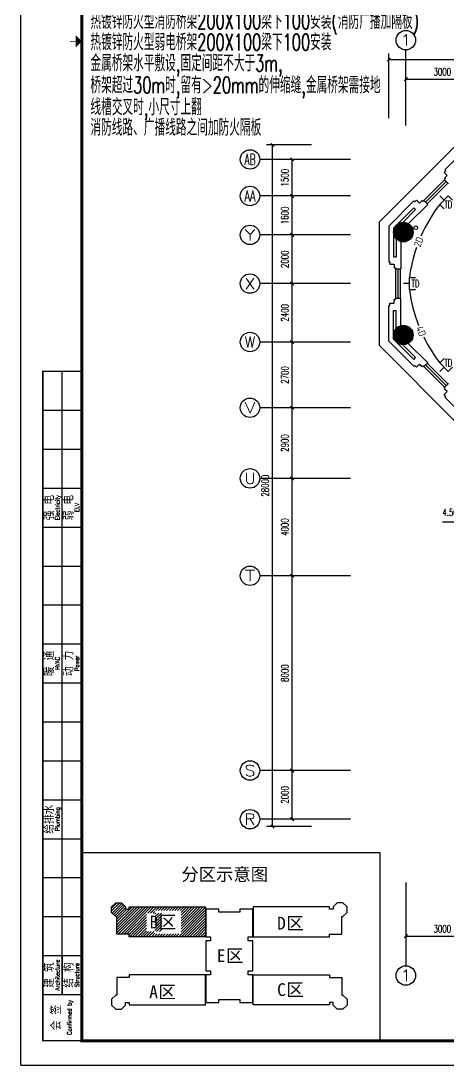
# Model space of a CAD drawing. Extents: x 190999 to 834799, y -200814 to 215286.
# Drawn here: x 309899 to 327450, y 71786 to 114677 of the extents above; entities that cross this region are included whole.
import ezdxf
from ezdxf.enums import TextEntityAlignment as Align

# ---------------------------------------------------------------- set-up
doc = ezdxf.new("R2010")
doc.units = 0
doc.header["$LTSCALE"] = 1000
doc.header["$MEASUREMENT"] = 0
for name, color, linetype in [('00-EQUIP', 3, 'Continuous'), ('00-SIG_TEXT', 7, 'Continuous'), ('00-WIRE-4', 6, 'Continuous'), ('A-墙线', 2, 'Continuous'), ('A-外包装修', 250, 'Continuous'), ('A-外窗', 145, 'Continuous'), ('AXIS', 3, 'Continuous'), ('AXIS_TEXT', 7, 'Continuous'), ('COLUMN', 2, 'Continuous'), ('DIM_ELEV', 3, 'Continuous'), ('EQUIP', 3, 'Continuous'), ('PUB_HATCH', 250, 'Continuous'), ('PUB_TEXT', 7, 'Continuous'), ('图框', 189, 'Continuous'), ('房间名称', 7, 'Continuous'), ('雨水管', 3, 'Continuous')]:
    doc.layers.add(name, color=color, linetype=linetype)
doc.styles.add('-GBCBIGGBENOR', font='GBENOR.shx', dxfattribs={"bigfont": 'GBCBIG.shx'})
doc.styles.add('_COMPLEX', font='COMPLEX.shx', dxfattribs={"width": 0.5})
doc.styles.add('_TCH_AXIS', font='COMPLEX', dxfattribs={"bigfont": 'GBCBIG'})
doc.styles.add('_TCH_DIM', font='SIMPLEX', dxfattribs={"bigfont": 'GBCBIG'})
doc.styles.add('COMPLEX', font='COMPLEX')
doc.styles.add('DIM_FONT', font='SIMPLEX', dxfattribs={"width": 0.7, "bigfont": 'GBCBIG'})
doc.styles.add('HT', font='simhei.ttf')
doc.styles.add('HZTXT', font='tj-romans1.shx', dxfattribs={"width": 0.6, "bigfont": 'hztxt.shx'})
doc.styles.get("Standard").update_dxf_attribs({"font": 'simhei.ttf'})
doc.styles.add('TKZ2_tjkts.shx', font='tjromant.shx', dxfattribs={"bigfont": 'tjkts.shx'})
doc.dimstyles.new('DIMN', dxfattribs={"dimtxt": 300, "dimasz": 100, "dimexe": 250, "dimexo": 300, "dimgap": 150, "dimtad": 1, "dimdec": 0, "dimzin": 0, "dimdsep": 46, "dimtxsty": 'DIM_FONT', "dimblk": 'ARCHTICK', "dimcen": 0.09, "dimclrt": 7, "dimazin": 2, "dimtfac": 1, "dimtdec": 0, "dimtix": 1, "dimtmove": 2, "dimatfit": 3, "dimfxl": 0, "dimtolj": 1, "dimtzin": 0, "dimarcsym": 0})

# ---------------------------------------------------------------- blocks, each defined once
blk = doc.blocks.new('TJAD_TK_A0')
at = {"layer": '图框'}
for p, q in [((973, -441.7), (973, 399.3)), ((990, -412.7), (990, -156.7)), ((982, -172.7), (998, -172.7)), ((982, -188.7), (998, -188.7)), ((982, -204.7), (998, -204.7)), ((982, -220.7), (998, -220.7)), ((982, -236.7), (998, -236.7)), ((982, -252.7), (998, -252.7)), ((982, -268.7), (998, -268.7)), ((982, -284.7), (998, -284.7)), ((982, -300.7), (998, -300.7)), ((982, -316.7), (998, -316.7)), ((982, -332.7), (998, -332.7)), ((982, -348.7), (998, -348.7)), ((982, -364.7), (998, -364.7)), ((982, -380.7), (998, -380.7)), ((982, -396.7), (998, -396.7)), ((990, -396.7), (990, -412.7)), ((982, -412.7), (998, -412.7)), ((973, -441.7), (2162, -441.7))]:
    blk.add_line(p, q, dxfattribs=at)
at = {"layer": '图框', "const_width": 1.2}
blk.add_lwpolyline([(2152, -431.7), (2152, 389.3), (998, 389.3), (998, -431.7)], close=True, dxfattribs=at)
at = {"layer": '图框'}
for points, const_width in [([(995.5, -21.2), (993, -21.2)], 0.3), ([(998, -431.7), (982, -431.7), (982, -156.7), (998, -156.7)], 0.6)]:
    blk.add_lwpolyline(points, dxfattribs=dict(at, const_width=const_width))
blk.add_solid([(995.5, -23.7), (995.5, -18.7), (998, -21.2)], dxfattribs=at)
at = {"layer": '图框', "style": 'TKZ2_tjkts.shx'}
for s, p in [('强 电', (984.79, -212.7)), ('弱 电', (992.79, -212.7)), ('暖 通', (984.79, -276.7)), ('动 力', (992.79, -276.7)), ('给排水', (984.79, -340.7)), ('建 筑', (984.79, -404.7)), ('结 构', (992.79, -404.7)), ('会 签', (987.62, -422.2))]:
    blk.add_text(s, height=3.6, rotation=90, dxfattribs=at).set_placement(p, align=Align.MIDDLE_CENTER)
at = {"layer": '图框', "style": 'TKZ2_tjkts.shx', "width": 0.8}
for s, p in [('Electricity', (988.02, -212.7)), ('ELV', (996.02, -212.7)), ('HVAC', (988.02, -276.7)), ('Power', (996.02, -276.7)), ('Plumbing', (988.02, -340.7)), ('Architecture', (988.02, -404.7)), ('Structure', (996.02, -404.7)), ('Confirmed by', (992.95, -422.09))]:
    blk.add_text(s, height=1.8, rotation=90, dxfattribs=at).set_placement(p, align=Align.MIDDLE_CENTER)
blk = doc.blocks.new('_ArchTick')
at = {"const_width": 0.5}
blk.add_lwpolyline([(-0.7, -0.7), (0.7, 0.7)], dxfattribs=at)
blk = doc.blocks.new('*D33')
at = {"layer": 'AXIS', "color": 0, "lineweight": -2}
for p, q in [((321833, 83886), (320789, 83886)), ((321039, 81886), (321039, 83886)), ((321833, 81886), (320789, 81886))]:
    blk.add_line(p, q, dxfattribs=at)
at = {"layer": 'Defpoints', "color": 0}
for p in [(321039, 83886), (322133, 83886), (322133, 81886)]:
    blk.add_point(p, dxfattribs=at)
at = {"layer": 'AXIS', "color": 0, "lineweight": -2, "xscale": 100, "yscale": 100, "zscale": 100}
for p, rotation in [((321039, 83886), 90), ((321039, 81886), 270)]:
    blk.add_blockref('_ArchTick', p, dxfattribs=dict(at, rotation=rotation))
at = {"layer": 'AXIS', "color": 7, "insert": (320739, 82886), "char_height": 300, "attachment_point": 5, "rotation": 90, "style": 'DIM_FONT'}
blk.add_mtext('\\A1;2000', dxfattribs=at)
blk = doc.blocks.new('*D34')
at = {"layer": 'AXIS', "color": 0, "lineweight": -2}
for p, q in [((321833, 91886), (320789, 91886)), ((321039, 83886), (321039, 91886)), ((321833, 83886), (320789, 83886))]:
    blk.add_line(p, q, dxfattribs=at)
at = {"layer": 'Defpoints', "color": 0}
for p in [(321039, 91886), (322133, 91886), (322133, 83886)]:
    blk.add_point(p, dxfattribs=at)
at = {"layer": 'AXIS', "color": 0, "lineweight": -2, "xscale": 100, "yscale": 100, "zscale": 100}
for p, rotation in [((321039, 91886), 90), ((321039, 83886), 270)]:
    blk.add_blockref('_ArchTick', p, dxfattribs=dict(at, rotation=rotation))
at = {"layer": 'AXIS', "color": 7, "insert": (320739, 87886), "char_height": 300, "attachment_point": 5, "rotation": 90, "style": 'DIM_FONT'}
blk.add_mtext('\\A1;8000', dxfattribs=at)
blk = doc.blocks.new('*D35')
at = {"layer": 'AXIS', "color": 0, "lineweight": -2}
for p, q in [((321833, 95886), (320789, 95886)), ((321039, 91886), (321039, 95886)), ((321833, 91886), (320789, 91886))]:
    blk.add_line(p, q, dxfattribs=at)
at = {"layer": 'Defpoints', "color": 0}
for p in [(321039, 95886), (322133, 95886), (322133, 91886)]:
    blk.add_point(p, dxfattribs=at)
at = {"layer": 'AXIS', "color": 0, "lineweight": -2, "xscale": 100, "yscale": 100, "zscale": 100}
for p, rotation in [((321039, 95886), 90), ((321039, 91886), 270)]:
    blk.add_blockref('_ArchTick', p, dxfattribs=dict(at, rotation=rotation))
at = {"layer": 'AXIS', "color": 7, "insert": (320739, 93886), "char_height": 300, "attachment_point": 5, "rotation": 90, "style": 'DIM_FONT'}
blk.add_mtext('\\A1;4000', dxfattribs=at)
blk = doc.blocks.new('*D36')
at = {"layer": 'AXIS', "color": 0, "lineweight": -2}
for p, q in [((321833, 98786), (320789, 98786)), ((321039, 95886), (321039, 98786)), ((321833, 95886), (320789, 95886))]:
    blk.add_line(p, q, dxfattribs=at)
at = {"layer": 'Defpoints', "color": 0}
for p in [(321039, 98786), (322133, 98786), (322133, 95886)]:
    blk.add_point(p, dxfattribs=at)
at = {"layer": 'AXIS', "color": 0, "lineweight": -2, "xscale": 100, "yscale": 100, "zscale": 100}
for p, rotation in [((321039, 98786), 90), ((321039, 95886), 270)]:
    blk.add_blockref('_ArchTick', p, dxfattribs=dict(at, rotation=rotation))
at = {"layer": 'AXIS', "color": 7, "insert": (320739, 97336), "char_height": 300, "attachment_point": 5, "rotation": 90, "style": 'DIM_FONT'}
blk.add_mtext('\\A1;2900', dxfattribs=at)
blk = doc.blocks.new('*D37')
at = {"layer": 'AXIS', "color": 0, "lineweight": -2}
for p, q in [((321833, 101486), (320789, 101486)), ((321039, 98786), (321039, 101486)), ((321833, 98786), (320789, 98786))]:
    blk.add_line(p, q, dxfattribs=at)
at = {"layer": 'Defpoints', "color": 0}
for p in [(321039, 101486), (322133, 101486), (322133, 98786)]:
    blk.add_point(p, dxfattribs=at)
at = {"layer": 'AXIS', "color": 0, "lineweight": -2, "xscale": 100, "yscale": 100, "zscale": 100}
for p, rotation in [((321039, 101486), 90), ((321039, 98786), 270)]:
    blk.add_blockref('_ArchTick', p, dxfattribs=dict(at, rotation=rotation))
at = {"layer": 'AXIS', "color": 7, "insert": (320739, 100136), "char_height": 300, "attachment_point": 5, "rotation": 90, "style": 'DIM_FONT'}
blk.add_mtext('\\A1;2700', dxfattribs=at)
blk = doc.blocks.new('*D38')
at = {"layer": 'AXIS', "color": 0, "lineweight": -2}
for p, q in [((321833, 103886), (320789, 103886)), ((321039, 101486), (321039, 103886)), ((321833, 101486), (320789, 101486))]:
    blk.add_line(p, q, dxfattribs=at)
at = {"layer": 'Defpoints', "color": 0}
for p in [(321039, 103886), (322133, 103886), (322133, 101486)]:
    blk.add_point(p, dxfattribs=at)
at = {"layer": 'AXIS', "color": 0, "lineweight": -2, "xscale": 100, "yscale": 100, "zscale": 100}
for p, rotation in [((321039, 103886), 90), ((321039, 101486), 270)]:
    blk.add_blockref('_ArchTick', p, dxfattribs=dict(at, rotation=rotation))
at = {"layer": 'AXIS', "color": 7, "insert": (320739, 102686), "char_height": 300, "attachment_point": 5, "rotation": 90, "style": 'DIM_FONT'}
blk.add_mtext('\\A1;2400', dxfattribs=at)
blk = doc.blocks.new('*D39')
at = {"layer": 'AXIS', "color": 0, "lineweight": -2}
for p, q in [((321833, 105886), (320789, 105886)), ((321039, 103886), (321039, 105886)), ((321833, 103886), (320789, 103886))]:
    blk.add_line(p, q, dxfattribs=at)
at = {"layer": 'Defpoints', "color": 0}
for p in [(321039, 105886), (322133, 105886), (322133, 103886)]:
    blk.add_point(p, dxfattribs=at)
at = {"layer": 'AXIS', "color": 0, "lineweight": -2, "xscale": 100, "yscale": 100, "zscale": 100}
for p, rotation in [((321039, 105886), 90), ((321039, 103886), 270)]:
    blk.add_blockref('_ArchTick', p, dxfattribs=dict(at, rotation=rotation))
at = {"layer": 'AXIS', "color": 7, "insert": (320739, 104886), "char_height": 300, "attachment_point": 5, "rotation": 90, "style": 'DIM_FONT'}
blk.add_mtext('\\A1;2000', dxfattribs=at)
blk = doc.blocks.new('*D40')
at = {"layer": 'AXIS', "color": 0, "lineweight": -2}
for p, q in [((321833, 107486), (320789, 107486)), ((321039, 105886), (321039, 107486)), ((321833, 105886), (320789, 105886))]:
    blk.add_line(p, q, dxfattribs=at)
at = {"layer": 'Defpoints', "color": 0}
for p in [(321039, 107486), (322133, 107486), (322133, 105886)]:
    blk.add_point(p, dxfattribs=at)
at = {"layer": 'AXIS', "color": 0, "lineweight": -2, "xscale": 100, "yscale": 100, "zscale": 100}
for p, rotation in [((321039, 107486), 90), ((321039, 105886), 270)]:
    blk.add_blockref('_ArchTick', p, dxfattribs=dict(at, rotation=rotation))
at = {"layer": 'AXIS', "color": 7, "insert": (320739, 106686), "char_height": 300, "attachment_point": 5, "rotation": 90, "style": 'DIM_FONT'}
blk.add_mtext('\\A1;1600', dxfattribs=at)
blk = doc.blocks.new('*D41')
at = {"layer": 'AXIS', "color": 0, "lineweight": -2}
for p, q in [((321833, 108986), (320789, 108986)), ((321039, 107486), (321039, 108986)), ((321833, 107486), (320789, 107486))]:
    blk.add_line(p, q, dxfattribs=at)
at = {"layer": 'Defpoints', "color": 0}
for p in [(321039, 108986), (322133, 108986), (322133, 107486)]:
    blk.add_point(p, dxfattribs=at)
at = {"layer": 'AXIS', "color": 0, "lineweight": -2, "xscale": 100, "yscale": 100, "zscale": 100}
for p, rotation in [((321039, 108986), 90), ((321039, 107486), 270)]:
    blk.add_blockref('_ArchTick', p, dxfattribs=dict(at, rotation=rotation))
at = {"layer": 'AXIS', "color": 7, "insert": (320739, 108236), "char_height": 300, "attachment_point": 5, "rotation": 90, "style": 'DIM_FONT'}
blk.add_mtext('\\A1;1500', dxfattribs=at)
blk = doc.blocks.new('*D42')
at = {"layer": 'AXIS', "color": 0, "lineweight": -2}
for p, q in [((321833, 109586), (319989, 109586)), ((320239, 81586), (320239, 109586)), ((321833, 81586), (319989, 81586))]:
    blk.add_line(p, q, dxfattribs=at)
at = {"layer": 'Defpoints', "color": 0}
for p in [(320239, 109586), (322133, 109586), (322133, 81586)]:
    blk.add_point(p, dxfattribs=at)
at = {"layer": 'AXIS', "color": 0, "lineweight": -2, "xscale": 100, "yscale": 100, "zscale": 100}
for p, rotation in [((320239, 109586), 90), ((320239, 81586), 270)]:
    blk.add_blockref('_ArchTick', p, dxfattribs=dict(at, rotation=rotation))
at = {"layer": 'AXIS', "color": 7, "insert": (319939, 95586), "char_height": 300, "attachment_point": 5, "rotation": 90, "style": 'DIM_FONT'}
blk.add_mtext('\\A1;28000', dxfattribs=at)
blk = doc.blocks.new('*D43')
at = {"layer": 'AXIS', "color": 0, "lineweight": -2}
for p, q in [((325712, 110686), (325712, 112536)), ((328711, 110686), (328711, 112536)), ((325712, 112286), (328711, 112286))]:
    blk.add_line(p, q, dxfattribs=at)
at = {"layer": 'Defpoints', "color": 0}
for p in [(328711, 112286), (325712, 110386), (328711, 110386)]:
    blk.add_point(p, dxfattribs=at)
at = {"layer": 'AXIS', "color": 0, "lineweight": -2, "xscale": 100, "yscale": 100, "zscale": 100, "rotation": 180}
blk.add_blockref('_ArchTick', (325712, 112286), dxfattribs=at)
at = {"layer": 'AXIS', "color": 0, "lineweight": -2, "xscale": 100, "yscale": 100, "zscale": 100}
blk.add_blockref('_ArchTick', (328711, 112286), dxfattribs=at)
at = {"layer": 'AXIS', "color": 7, "insert": (327211, 112586), "char_height": 300, "attachment_point": 5, "style": 'DIM_FONT'}
blk.add_mtext('\\A1;3000', dxfattribs=at)
blk = doc.blocks.new('*D58')
at = {"layer": 'AXIS', "color": 0, "lineweight": -2}
for p, q in [((325012, 110686), (325012, 113336)), ((402262, 110686), (402262, 113336)), ((325012, 113086), (402262, 113086))]:
    blk.add_line(p, q, dxfattribs=at)
at = {"layer": 'Defpoints', "color": 0}
for p in [(402262, 113086), (325012, 110386), (402262, 110386)]:
    blk.add_point(p, dxfattribs=at)
at = {"layer": 'AXIS', "color": 0, "lineweight": -2, "xscale": 100, "yscale": 100, "zscale": 100, "rotation": 180}
blk.add_blockref('_ArchTick', (325012, 113086), dxfattribs=at)
at = {"layer": 'AXIS', "color": 0, "lineweight": -2, "xscale": 100, "yscale": 100, "zscale": 100}
blk.add_blockref('_ArchTick', (402262, 113086), dxfattribs=at)
at = {"layer": 'AXIS', "color": 7, "insert": (363637, 113386), "char_height": 300, "attachment_point": 5, "style": 'DIM_FONT'}
blk.add_mtext('\\A1;77250', dxfattribs=at)
blk = doc.blocks.new('*D59')
at = {"layer": 'AXIS', "color": 0, "lineweight": -2}
for p, q in [((325712, 78486), (325712, 76836)), ((328711, 78486), (328711, 76836)), ((325712, 77086), (328711, 77086))]:
    blk.add_line(p, q, dxfattribs=at)
at = {"layer": 'Defpoints', "color": 0}
for p in [(325712, 78786), (328711, 78786), (328711, 77086)]:
    blk.add_point(p, dxfattribs=at)
at = {"layer": 'AXIS', "color": 0, "lineweight": -2, "xscale": 100, "yscale": 100, "zscale": 100, "rotation": 180}
blk.add_blockref('_ArchTick', (325712, 77086), dxfattribs=at)
at = {"layer": 'AXIS', "color": 0, "lineweight": -2, "xscale": 100, "yscale": 100, "zscale": 100}
blk.add_blockref('_ArchTick', (328711, 77086), dxfattribs=at)
at = {"layer": 'AXIS', "color": 7, "insert": (327211, 77386), "char_height": 300, "attachment_point": 5, "style": 'DIM_FONT'}
blk.add_mtext('\\A1;3000', dxfattribs=at)
blk = doc.blocks.new('_YZH')
blk.add_circle((0, 0), 0.5)
at = {"layer": 'PUB_HATCH', "const_width": 0.5}
blk.add_lwpolyline([(-0.25, 0, 1), (0.25, 0, 1)], format="xyb", close=True, dxfattribs=at)
blk = doc.blocks.new('_AXISO')
blk.add_circle((0, 0), 0.5)
at = {"layer": 'AXIS_TEXT', "style": 'COMPLEX', "width": 1.041667}
blk.add_attdef('A', text='', height=0.56, dxfattribs=at).set_placement((-0.25, -0.28), (0.25, -0.28), align=Align.FIT)
blk = doc.blocks.new('_LINKPT1')
at = {"color": 0}
blk.add_line((0, 0), (0, 0), dxfattribs=at)
blk = doc.blocks.new('IO37IMB6')
for p, q in [((-0.5, 0.499), (-0.5, 0.999)), ((0.5, 0.999), (0.5, 0.499)), ((0.5, 0.499), (-0.5, 0.499)), ((0, 0.5), (0, 0))]:
    blk.add_line(p, q)
at = {"xscale": 0.002, "yscale": 0.002, "zscale": 0.002}
for p in [(0, 1.384), (-0.5, 0.499), (0, 0), (0.5, 0.499)]:
    blk.add_blockref('_LINKPT1', p, dxfattribs=at)
at = {"style": '_COMPLEX', "width": 0.6, "flags": 8}
blk.add_attdef('$TEXT$', text='', height=0.6, dxfattribs=at).set_placement((0, 1), align=Align.MIDDLE_CENTER)
at = {"flags": 9}
blk.add_attdef('A', (0, 0), '', height=0.00002, dxfattribs=at)

msp = doc.modelspace()

# ---------------------------------------------------------------- hatches: boundary and pattern name
at = {"layer": 'PUB_HATCH'}
h = msp.add_hatch(dxfattribs=at)
h.set_pattern_fill('ANSI31', color=256, scale=50, style=0)
h.set_pattern_definition([(45, (0, 0), (-56.1266, 56.1266), [])])
h.paths.add_polyline_path([(317489.5, 78188.3), (317489.5, 77058.3), (314347, 77058.3), (314347, 77158.3), (313847, 77158.3), (313847, 77888.3), (313793.9, 77888.3), (313627, 78055.2), (313627, 78291.3), (313794, 78458.3), (314030.1, 78458.3), (314197.1, 78291.3), (314197.1, 78188.3), (314347, 78188.3), (314347, 78288.3), (317489.5, 78288.3)])
edge = h.paths.add_edge_path(flags=16)
edge.add_line((315057.8, 77273.7), (315688.4, 77273.7))
edge.add_line((315688.4, 77273.7), (315688.4, 78031.3))
edge.add_line((315688.4, 78031.3), (315057.8, 78031.3))
edge.add_line((315057.8, 78031.3), (315057.8, 77273.7))
edge.add_line((315403.3, 77182.1), (316477, 77182.1))
edge.add_line((316477, 77182.1), (316477, 78134.7))
edge.add_line((316477, 78134.7), (315403.3, 78134.7))
edge.add_line((315403.3, 78134.7), (315403.3, 77182.1))

# ---------------------------------------------------------------- linework, layer by layer
msp.add_lwpolyline([(312398.5, 72786.5), (324664, 72786.5), (324664, 80510.5), (312398.5, 80510.5)], close=True)
for points in [[(317489.5, 78188.3), (317489.5, 77058.3), (314347, 77058.3), (314347, 77158.3), (313847, 77158.3), (313847, 77888.3), (313793.9, 77888.3), (313627, 78055.2), (313627, 78291.3), (313794, 78458.3), (314030.1, 78458.3), (314197.1, 78291.3), (314197.1, 78188.3), (314347, 78188.3), (314347, 78288.3), (317489.5, 78288.3), (317489.5, 78188.3)], [(318462, 74483.3), (318897, 74483.3), (318897, 74358.3), (319429.5, 74358.3), (319429.5, 74358.3), (319429.5, 75488.3), (319232, 75488.3), (319232, 75658.3), (319427, 75658.3), (319427, 76888.3), (319232, 76888.3), (319232, 77058.3), (319429.5, 77058.3), (319429.5, 78188.3), (318897, 78188.3), (318897, 78063.3), (318027.1, 78063.3), (318027.1, 78188.3), (317494.5, 78188.3), (317494.5, 77058.3), (317692.1, 77058.3), (317692.1, 76888.3), (317497.1, 76888.3), (317497.1, 75658.3), (317692.1, 75658.3), (317692.1, 75488.3), (317494.5, 75488.3), (317494.5, 74358.3), (317494.5, 74358.3), (318027.1, 74358.3), (318027.1, 74483.3), (318462, 74483.3)], [(319434.5, 78188.3), (319434.5, 77058.3), (322577, 77058.3), (322577, 77158.3), (323077.1, 77158.3), (323077.1, 77888.3), (323130.2, 77888.3), (323297.1, 78055.2), (323297.1, 78291.3), (323130.1, 78458.3), (322894, 78458.3), (322727, 78291.3), (322727, 78188.3), (322577, 78188.3), (322577, 78288.3), (319434.5, 78288.3), (319434.5, 78188.3)], [(317489.5, 74358.3), (317489.5, 75488.3), (314347, 75488.3), (314347, 75388.3), (313847, 75388.3), (313847, 74658.3), (313793.9, 74658.3), (313627, 74491.4), (313627, 74255.3), (313794, 74088.3), (314030.1, 74088.3), (314197.1, 74255.3), (314197.1, 74358.3), (314347, 74358.3), (314347, 74258.3), (317489.5, 74258.3), (317489.5, 74358.3)], [(319434.5, 74358.3), (319434.5, 75488.3), (322577, 75488.3), (322577, 75388.3), (323077.1, 75388.3), (323077.1, 74658.3), (323130.2, 74658.3), (323297.1, 74491.4), (323297.1, 74255.3), (323130.1, 74088.3), (322894, 74088.3), (322727, 74255.3), (322727, 74358.3), (322577, 74358.3), (322577, 74258.3), (319434.5, 74258.3), (319434.5, 74358.3)]]:
    msp.add_lwpolyline(points)
at = {"layer": '00-WIRE-4'}
for centre, start, end in [((332140, 103292.6), 142.61919, 156.36018), ((332140, 103292.6), 160.88431, 172.35795), ((332140, 104477.9), 187.64205, 201.37552), ((332140, 104477.9), 206.06804, 217.38081)]:
    msp.add_arc(centre, 6336.4, start, end, dxfattribs=at)
at = {"layer": 'A-墙线'}
for p, q in [((328350.8, 109586.5), (327317.7, 108553.4)), ((327353.1, 108518), (327282.4, 108447.3)), ((327317.7, 108553.4), (327353.1, 108518)), ((327282.4, 108447.3), (327406.1, 108323.6)), ((327406.1, 108323.6), (327300.1, 108217.5)), ((327300.1, 108217.5), (327335.4, 108182.2)), ((327335.4, 108182.2), (327300.1, 108146.8)), ((327300.1, 108146.8), (327459.2, 107987.7)), ((325011.8, 106247.5), (326044.9, 107280.6)), ((326044.9, 107280.6), (326080.3, 107245.2)), ((326080.3, 107245.2), (326151, 107315.9)), ((326151, 107315.9), (326274.8, 107192.2)), ((326274.8, 107192.2), (326380.8, 107298.3)), ((326380.8, 107298.3), (326416.2, 107262.9)), ((326416.2, 107262.9), (326451.5, 107298.3)), ((326451.5, 107298.3), (326610.6, 107139.2)), ((325211.8, 106164.7), (326044.9, 106997.8)), ((325586.8, 106398.2), (326115.7, 106927)), ((325815, 106343.5), (326610.6, 107139.2)), ((326044.9, 106997.8), (326115.7, 106927)), ((325011.8, 106247.5), (325011.8, 104786.5)), ((325211.8, 106164.7), (325211.8, 104986.5)), ((325311.8, 105734.4), (325311.8, 104986.5)), ((325511.8, 105611.7), (325511.8, 104486.5)), ((325011.8, 104786.5), (325061.8, 104786.5)), ((325061.8, 104786.5), (325061.8, 104686.5)), ((325061.8, 104686.5), (325236.8, 104686.5)), ((325211.8, 104986.5), (325311.8, 104986.5)), ((325236.8, 104686.5), (325236.8, 104536.5)), ((325236.8, 104536.5), (325286.8, 104536.5)), ((325286.8, 104536.5), (325286.8, 104486.5)), ((325286.8, 104486.5), (325511.8, 104486.5)), ((325011.8, 101525.5), (325011.8, 102986.5)), ((325011.8, 102986.5), (325061.8, 102986.5)), ((325061.8, 102986.5), (325061.8, 103086.5)), ((325061.8, 103086.5), (325236.8, 103086.5)), ((325236.8, 103086.5), (325236.8, 103236.5)), ((325236.8, 103236.5), (325286.8, 103236.5)), ((325286.8, 103236.5), (325286.8, 103286.5)), ((325286.8, 103286.5), (325511.8, 103286.5)), ((325511.8, 102161.3), (325511.8, 103286.5)), ((325211.8, 101608.3), (325211.8, 102786.5)), ((325211.8, 102786.5), (325311.8, 102786.5)), ((325311.8, 102038.6), (325311.8, 102786.5)), ((325011.8, 101525.5), (326044.9, 100492.4)), ((325211.8, 101608.3), (326044.9, 100775.2)), ((325586.8, 101374.8), (326115.7, 100845.9)), ((325815, 101429.4), (326610.6, 100633.8)), ((326044.9, 100775.2), (326115.7, 100845.9)), ((326044.9, 100492.4), (326080.3, 100527.7)), ((326080.3, 100527.7), (326151, 100457)), ((326151, 100457), (326274.8, 100580.8)), ((326274.8, 100580.8), (326380.8, 100474.7)), ((326380.8, 100474.7), (326416.2, 100510)), ((326416.2, 100510), (326451.5, 100474.7)), ((326451.5, 100474.7), (326610.6, 100633.8)), ((327300.1, 99626.2), (327459.2, 99785.3)), ((327335.4, 99590.8), (327300.1, 99626.2)), ((327300.1, 99555.5), (327335.4, 99590.8)), ((327406.1, 99449.4), (327300.1, 99555.5)), ((327282.4, 99325.6), (327406.1, 99449.4)), ((327353.1, 99254.9), (327282.4, 99325.6)), ((327317.7, 99219.6), (327353.1, 99254.9)), ((328350.8, 98186.5), (327317.7, 99219.6))]:
    msp.add_line(p, q, dxfattribs=at)
at = {"layer": 'A-外包装修'}
msp.add_lwpolyline([(336811.8, 104586.5), (336811.8, 106413.2), (333238.6, 109986.5), (328185.1, 109986.5), (324611.8, 106413.2), (324611.8, 101359.8), (327811.6, 98160)], dxfattribs=at)
at = {"layer": 'A-外窗'}
for p, q in [((326451.5, 107298.3), (327300.1, 108146.8)), ((326522.2, 107227.6), (327370.8, 108076.1)), ((326593, 107156.9), (327441.5, 108005.4)), ((325286.8, 104486.5), (325286.8, 103286.5)), ((325386.8, 104486.5), (325386.8, 103286.5)), ((325486.8, 104486.5), (325486.8, 103286.5)), ((326451.5, 100474.7), (327300.1, 99626.2)), ((326522.2, 100545.4), (327370.8, 99696.9)), ((326593, 100616.1), (327441.5, 99767.6))]:
    msp.add_line(p, q, dxfattribs=at)
at = {"layer": 'AXIS'}
for p, q in [((325711.6, 110386.5), (325711.6, 113486.5)), ((323433.1, 108986.5), (319711.6, 108986.5)), ((323433.1, 107486.5), (319711.6, 107486.5)), ((323433.1, 105886.5), (319711.6, 105886.5)), ((323433.1, 103886.5), (319711.6, 103886.5)), ((323433.1, 101486.5), (319711.6, 101486.5)), ((323433.1, 98786.5), (319711.6, 98786.5)), ((323433.1, 95886.5), (319711.6, 95886.5)), ((323433.1, 91886.5), (319711.6, 91886.5)), ((323433.1, 83886.5), (319711.6, 83886.5)), ((323433.1, 81886.5), (319711.6, 81886.5)), ((325711.6, 79286.5), (325711.6, 75867.4))]:
    msp.add_line(p, q, dxfattribs=at)
at = {"layer": 'DIM_ELEV'}
msp.add_line((329013.5, 94081.5), (327213.5, 94081.5), dxfattribs=at)
at = {"layer": '雨水管'}
msp.add_circle((326118.9, 106179.3), 75, dxfattribs=at)

# ---------------------------------------------------------------- block references
at = {"layer": '00-EQUIP'}
ref = msp.add_blockref('IO37IMB6', (327105.4, 107492.7), dxfattribs=dict(at, xscale=500, yscale=500, zscale=500, rotation=225))
ref.add_attrib('$TEXT$', 'TD', dxfattribs={"layer": '0', "height": 300, "style": '_COMPLEX', "width": 0.6, "flags": 8}).set_placement((327458.9, 107139.2), align=Align.MIDDLE_CENTER)
ref = msp.add_blockref('IO37IMB6', (325610.4, 103885.3), dxfattribs=dict(at, xscale=500, yscale=500, zscale=500, rotation=270))
ref.add_attrib('$TEXT$', 'TD', dxfattribs={"layer": '0', "height": 300, "style": '_COMPLEX', "width": 0.6, "flags": 8}).set_placement((326110.4, 103885.3), align=Align.MIDDLE_CENTER)
ref = msp.add_blockref('IO37IMB6', (327105.4, 100277.8), dxfattribs=dict(at, xscale=-499.9999999999999, yscale=500, zscale=500, rotation=315))
ref.add_attrib('$TEXT$', 'TD', dxfattribs={"layer": '0', "height": 300, "style": '_COMPLEX', "width": 0.6, "flags": 8}).set_placement((327458.9, 100631.4), align=Align.MIDDLE_CENTER)
at = {"layer": 'AXIS'}
ref = msp.add_blockref('_AXISO', (325711.6, 113886.5), dxfattribs=dict(at, xscale=800, yscale=800, zscale=800))
ref.add_attrib('A', '1', dxfattribs={"layer": 'AXIS_TEXT', "height": 452.5, "style": '_TCH_AXIS', "width": 2.333333}).set_placement((325485.4, 113660.2), (325937.9, 113660.2), align=Align.FIT)
ref = msp.add_blockref('_AXISO', (319311.6, 108986.5), dxfattribs=dict(at, xscale=800, yscale=800, zscale=800))
ref.add_attrib('A', 'AB', dxfattribs={"layer": 'AXIS_TEXT', "height": 452.55, "style": '_TCH_AXIS', "width": 0.552632}).set_placement((319085.4, 108760.2), (319537.9, 108760.2), align=Align.FIT)
ref = msp.add_blockref('_AXISO', (319311.6, 107486.5), dxfattribs=dict(at, xscale=800, yscale=800, zscale=800))
ref.add_attrib('A', 'AA', dxfattribs={"layer": 'AXIS_TEXT', "height": 452.55, "style": '_TCH_AXIS', "width": 0.538462}).set_placement((319085.4, 107260.2), (319537.9, 107260.2), align=Align.FIT)
ref = msp.add_blockref('_AXISO', (319311.6, 105886.5), dxfattribs=dict(at, xscale=800, yscale=800, zscale=800))
ref.add_attrib('A', 'Y', dxfattribs={"layer": 'AXIS_TEXT', "height": 452.5, "style": '_TCH_AXIS', "width": 1.105263}).set_placement((319085.4, 105660.2), (319537.9, 105660.2), align=Align.FIT)
ref = msp.add_blockref('_AXISO', (319311.6, 103886.5), dxfattribs=dict(at, xscale=800, yscale=800, zscale=800))
ref.add_attrib('A', 'X', dxfattribs={"layer": 'AXIS_TEXT', "height": 452.5, "style": '_TCH_AXIS', "width": 1.166667}).set_placement((319085.4, 103660.2), (319537.9, 103660.2), align=Align.FIT)
ref = msp.add_blockref('_AXISO', (319311.6, 101486.5), dxfattribs=dict(at, xscale=800, yscale=800, zscale=800))
ref.add_attrib('A', 'W', dxfattribs={"layer": 'AXIS_TEXT', "height": 452.5, "style": '_TCH_AXIS', "width": 0.954545}).set_placement((319085.4, 101260.2), (319537.9, 101260.2), align=Align.FIT)
ref = msp.add_blockref('_AXISO', (319311.6, 98786.5), dxfattribs=dict(at, xscale=800, yscale=800, zscale=800))
ref.add_attrib('A', 'V', dxfattribs={"layer": 'AXIS_TEXT', "height": 452.5, "style": '_TCH_AXIS', "width": 1.166667}).set_placement((319085.4, 98560.2), (319537.9, 98560.2), align=Align.FIT)
ref = msp.add_blockref('_AXISO', (319311.6, 95886.5), dxfattribs=dict(at, xscale=800, yscale=800, zscale=800))
ref.add_attrib('A', 'U', dxfattribs={"layer": 'AXIS_TEXT', "height": 452.5, "style": '_TCH_AXIS', "width": 1.05}).set_placement((319085.4, 95660.2), (319537.9, 95660.2), align=Align.FIT)
ref = msp.add_blockref('_AXISO', (319311.6, 91886.5), dxfattribs=dict(at, xscale=800, yscale=800, zscale=800))
ref.add_attrib('A', 'T', dxfattribs={"layer": 'AXIS_TEXT', "height": 452.5, "style": '_TCH_AXIS', "width": 1.4}).set_placement((319085.4, 91660.2), (319537.9, 91660.2), align=Align.FIT)
ref = msp.add_blockref('_AXISO', (319311.6, 83886.5), dxfattribs=dict(at, xscale=800, yscale=800, zscale=800))
ref.add_attrib('A', 'S', dxfattribs={"layer": 'AXIS_TEXT', "height": 452.5, "style": '_TCH_AXIS', "width": 1.5}).set_placement((319085.4, 83660.2), (319537.9, 83660.2), align=Align.FIT)
ref = msp.add_blockref('_AXISO', (319311.6, 81886.5), dxfattribs=dict(at, xscale=800, yscale=800, zscale=800))
ref.add_attrib('A', 'R', dxfattribs={"layer": 'AXIS_TEXT', "height": 452.5, "style": '_TCH_AXIS', "width": 1.166667}).set_placement((319085.4, 81660.2), (319537.9, 81660.2), align=Align.FIT)
ref = msp.add_blockref('_AXISO', (325711.6, 75467.4), dxfattribs=dict(at, xscale=800, yscale=800, zscale=800))
ref.add_attrib('A', '1', dxfattribs={"layer": 'AXIS_TEXT', "height": 452.5, "style": '_TCH_AXIS', "width": 2.333333}).set_placement((325485.4, 75241.1), (325937.9, 75241.1), align=Align.FIT)
at = {"layer": 'COLUMN', "xscale": 800, "yscale": 800, "zscale": 800}
for p in [(325611.8, 105999), (325611.8, 101774)]:
    msp.add_blockref('_YZH', p, dxfattribs=at)
at = {"layer": '图框', "xscale": 100, "yscale": 100, "zscale": 100}
msp.add_blockref('TJAD_TK_A0', (212598.6, 115956.8), dxfattribs=at)

# ---------------------------------------------------------------- texts
at = {"layer": '00-SIG_TEXT', "style": '-GBCBIGGBENOR'}
for s, rotation, p in [('2D', 68.62224, (326239.6, 105602.4)), ('4D', 293.72178, (326339, 101928.8))]:
    msp.add_text(s, height=300, rotation=rotation, dxfattribs=at).set_placement(p, align=Align.MIDDLE_CENTER)
at = {"layer": 'EQUIP', "style": 'HZTXT', "width": 0.65}
for s, p in [('热镀锌防火型消防桥架200X100梁下100安装(消防广播加隔板)', (312755.6, 114339.8)), ('热镀锌防火型弱电桥架200X100梁下100安装', (312755.6, 113467.2)), ('金属桥架水平敷设,固定间距不大于3m,', (312755.6, 112603.5)), ('桥架超过30m时,留有>20mm的伸缩缝,金属桥架需接地', (312755.6, 111702.1)), ('线槽交叉时,小尺寸上翻', (312755.6, 110801.7)), ('消防线路、广播线路之间加防火隔板', (312755.6, 109960.9))]:
    msp.add_text(s, height=675, dxfattribs=at).set_placement(p)
at = {"layer": 'PUB_TEXT', "style": '_TCH_DIM', "width": 0.705882}
msp.add_text('4.500(', height=297.5, dxfattribs=at).set_placement((327213.5, 94342.2))
at = {"layer": '房间名称', "style": 'HT'}
for s, height, p in [('分区示意图', 522.78, (316489.8, 79360.8)), ('B', 522.8, (315184, 77400)), ('区', 522.8, (315562.1, 77400)), ('D', 522.8, (320426, 77354.8)), ('区', 522.8, (320804.1, 77354.8)), ('E', 522.8, (317946, 76021)), ('区', 522.8, (318324.1, 76021)), ('区', 522.8, (315550.3, 74534.2)), ('C', 522.8, (320426, 74625.6)), ('区', 522.8, (320804.1, 74625.6)), ('A', 522.8, (315172.2, 74534.2))]:
    msp.add_text(s, height=height, dxfattribs=at).set_placement(p)

# ---------------------------------------------------------------- dimensions: what is measured, and where the dimension line sits
at = {"layer": 'AXIS'}
for p1, p2, distance, picture, middle in [((325011.8, 110386.5), (402261.6, 110386.5), 2700, '*D58', (363636.7, 113386.5)), ((325711.6, 110386.5), (328711.2, 110386.5), 1900, '*D43', (327211.4, 112586.5)), ((322133.1, 81586.5), (322133.1, 109586.5), 1894.4, '*D42', (319938.7, 95586.5)), ((322133.1, 107486.5), (322133.1, 108986.5), 1094.4, '*D41', (320738.7, 108236.5)), ((322133.1, 105886.5), (322133.1, 107486.5), 1094.4, '*D40', (320738.7, 106686.5)), ((322133.1, 103886.5), (322133.1, 105886.5), 1094.4, '*D39', (320738.7, 104886.5)), ((322133.1, 101486.5), (322133.1, 103886.5), 1094.4, '*D38', (320738.7, 102686.5)), ((322133.1, 98786.5), (322133.1, 101486.5), 1094.4, '*D37', (320738.7, 100136.5)), ((322133.1, 95886.5), (322133.1, 98786.5), 1094.4, '*D36', (320738.7, 97336.5)), ((322133.1, 91886.5), (322133.1, 95886.5), 1094.4, '*D35', (320738.7, 93886.5)), ((322133.1, 83886.5), (322133.1, 91886.5), 1094.4, '*D34', (320738.7, 87886.5)), ((322133.1, 81886.5), (322133.1, 83886.5), 1094.4, '*D33', (320738.7, 82886.5)), ((325711.6, 78786.5), (328711.2, 78786.5), -1700, '*D59', (327211.4, 77386.5))]:
    dim = msp.add_aligned_dim(p1=p1, p2=p2, distance=distance, dimstyle='DIMN', dxfattribs=at)
    dim.commit()
    dim.dimension.update_dxf_attribs({"geometry": picture, "text_midpoint": middle})

doc.saveas('drawing.dxf')
